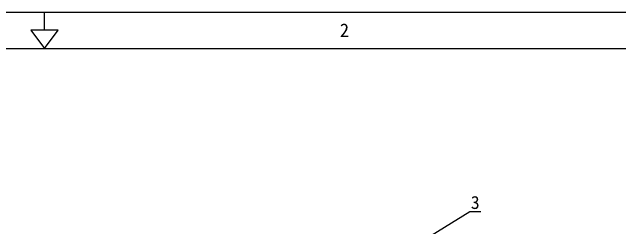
# Model space of a CAD drawing. Header units: millimetres. Extents: x 13106 to 40242, y 18888 to 28426.
# Drawn here: x 22078 to 23475, y 27478 to 27975 of the extents above; entities that cross this region are included whole.
import ezdxf
from ezdxf import colors
from ezdxf.entities.mleader import LeaderData, LeaderLine
from ezdxf.enums import TextEntityAlignment as Align
from ezdxf.math import Vec2, Vec3

# ---------------------------------------------------------------- set-up
doc = ezdxf.new("R2010")
doc.units = ezdxf.units.MM
doc.layers.add('print', color=30, linetype='Continuous')
doc.styles.add('Dartop', font='')
doc.styles.get('Dartop').set_extended_font_data('FangSong_GB2312')

msp = doc.modelspace()

# ---------------------------------------------------------------- linework, layer by layer
at = {"color": 0}
for p, q in [((22152.93, 27933.103), (22152.93, 27974.874)), ((19666.364, 27891.333), (24639.496, 27891.333))]:
    msp.add_line(p, q, dxfattribs=at)
msp.add_lwpolyline([(22152.93, 27891.333), (22184.258, 27933.103), (22121.602, 27933.103), (22152.93, 27891.333)], close=True, dxfattribs=at)
at = {"layer": 'print'}
msp.add_lwpolyline([(19499.282, 27974.874), (24806.579, 27974.874), (24806.579, 24299.056), (19499.282, 24299.056)], close=True, dxfattribs=at)

# ---------------------------------------------------------------- texts
at = {"color": 0, "style": 'Dartop'}
msp.add_text('2', height=31.328, dxfattribs=at).set_placement((22842.146, 27933.103), align=Align.MIDDLE_CENTER)

# ---------------------------------------------------------------- leaders
at = {"lineweight": 9}
ml = msp.add_multileader_mtext('Standard', dxfattribs=at)
ml.set_content('3', color=2)
ml.set_leader_properties(color=2)
ml.build(insert=Vec2(0, 0))
ml.multileader.update_dxf_attribs({"text_left_attachment_type": 5, "text_right_attachment_type": 5, "dogleg_length": 0.36})
ctx = ml.context
ctx.base_point, ctx.char_height, ctx.plane_origin = Vec3(23130.532, 27515.46), 30, Vec3(22729.776, 27473.58)
ctx.left_attachment, ctx.right_attachment = 5, 5
notes = []
notes.append((ctx, [(1, (1, 1, 0), (23130.172, 27515.46), (1, 0), 0.36, [(0, [(22821.502, 27325.189)], 0, [])])]))
ctx.mtext.insert, ctx.mtext.flow_direction = Vec3(23132.532, 27551.46), 5
for ctx, leaders in notes:
    for number, flags, end, landing, length, lines in leaders:
        leader = LeaderData()
        leader.index, (leader.has_last_leader_line, leader.has_dogleg_vector, leader.attachment_direction) = number, flags
        leader.last_leader_point, leader.dogleg_vector, leader.dogleg_length = Vec3(end), Vec3(landing), length
        for number, points, colour, breaks in lines:
            line = LeaderLine()
            line.index, line.vertices, line.color, line.breaks = number, Vec3.list(points), colors.encode_raw_color(colour), breaks
            leader.lines.append(line)
        ctx.leaders.append(leader)

doc.saveas('drawing.dxf')
